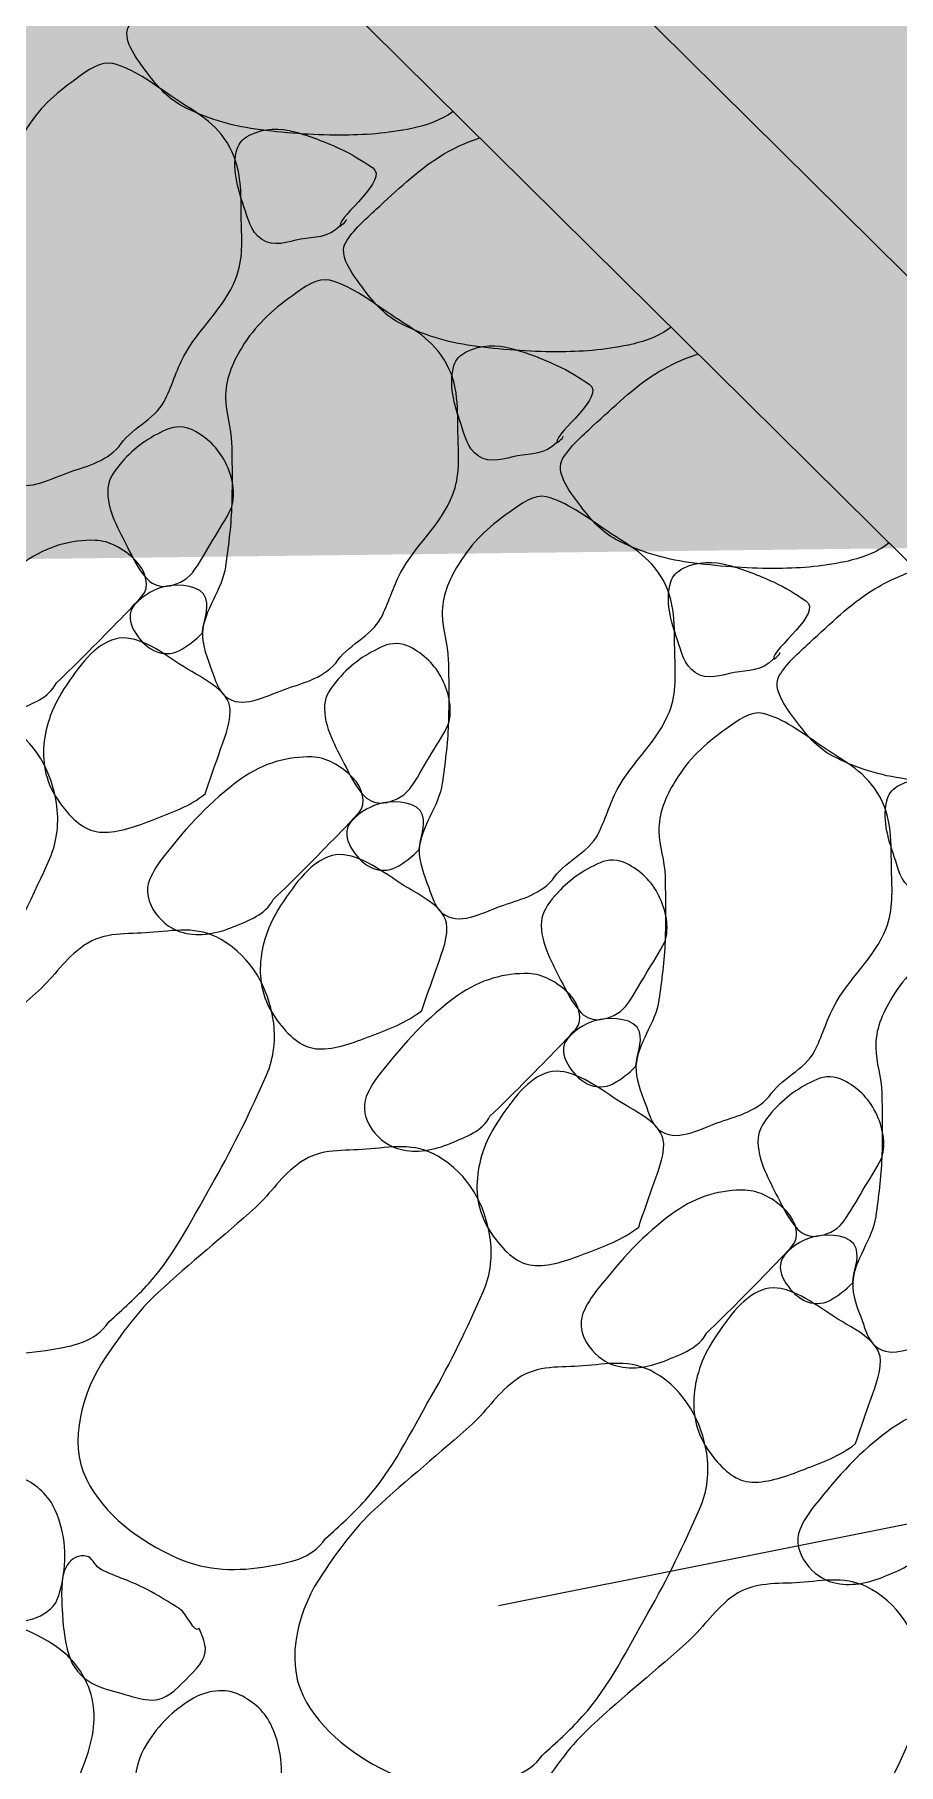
# Model space of a CAD drawing. Header units: feet. Extents: x 47819 to 50150, y 49272 to 50730.
# Drawn here: x 49407.95 to 49412.47, y 50331.52 to 50340.57 of the extents above; entities that cross this region are included whole.
import ezdxf

# ---------------------------------------------------------------- set-up
doc = ezdxf.new("R2010")
doc.units = ezdxf.units.FT
doc.header["$MEASUREMENT"] = 0
doc.linetypes.add('DGN Style 3', pattern=[19.099317, 13.64237, -5.456948])
for name, color, linetype, lineweight in [('Level 22', 1, 'Continuous', 0), ('Level 30', 1, 'Continuous', 0), ('Level 45', 1, 'Continuous', 0)]:
    doc.layers.add(name, color=color, linetype=linetype, lineweight=lineweight)
doc.layers.add('SILT FENCE', color=200, linetype='Continuous')

msp = doc.modelspace()

# ---------------------------------------------------------------- linework, layer by layer
at = {"layer": 'Level 22', "color": 35, "linetype": 'DGN Style 3', "lineweight": 0, "flags": 128}
msp.add_lwpolyline([(49442.9975, 50310.9509), (49427.6643, 50310.6862), (49424.8964, 50311.0302), (49422.8644, 50312.1703), (49421.5686, 50314.1066), (49421.0088, 50316.8391), (49420.1551, 50330.7754), (49420.1284, 50331.1111), (49420.0898, 50331.4453), (49420.0392, 50331.7779), (49419.9765, 50332.1089), (49419.7338, 50333.2764), (49419.6767, 50333.4455), (49419.5831, 50333.5794), (49419.453, 50333.6781), (49419.2863, 50333.7417), (49418.6822, 50333.8922), (49418.5526, 50333.9172), (49418.4226, 50333.9275), (49418.2923, 50333.9233), (49418.1617, 50333.9045), (49398.7451, 50330.0303), (49398.577, 50330.0205), (49398.4409, 50330.0647), (49398.3368, 50330.1628), (49398.2645, 50330.3149), (49398.0808, 50330.8997), (49398.0403, 50331.0246), (49397.9974, 50331.1486), (49397.952, 50331.2718), (49397.9043, 50331.3941), (49397.6326, 50332.0717), (49397.5755, 50332.2173), (49397.5205, 50332.3637), (49397.4678, 50332.511), (49397.4174, 50332.659), (49395.5047, 50338.4079)], dxfattribs=at)
at = {"layer": 'Level 30', "color": 1, "linetype": 'Continuous', "lineweight": 0}
for points, knots in [([(49410.142, 50340.17), (49410.0787, 50340.1235), (49410.0028, 50340.0984), (49409.9252, 50340.0818), (49409.8004, 50340.055), (49409.6754, 50340.0467), (49409.5504, 50340.0464), (49409.4032, 50340.0461), (49409.2557, 50340.0576), (49409.1084, 50340.0782), (49408.9754, 50340.0968), (49408.8507, 50340.1331), (49408.7266, 50340.1984), (49408.6429, 50340.2425), (49408.5906, 50340.3088), (49408.5322, 50340.3858), (49408.4784, 50340.4567), (49408.408, 50340.5534), (49408.4473, 50340.6192), (49408.4846, 50340.6814), (49408.5469, 50340.7384), (49408.6064, 50340.7924), (49408.7156, 50340.8915), (49408.8149, 50340.9903), (49408.9387, 50341.0682), (49409.0023, 50341.1081), (49409.0691, 50341.1392), (49409.1391, 50341.163)], [0, 0, 0, 0, 0.081844, 0.081844, 0.081844, 0.213413, 0.213413, 0.213413, 0.36828, 0.36828, 0.36828, 0.508197, 0.508197, 0.508197, 0.602583, 0.602583, 0.602583, 0.689366, 0.689366, 0.689366, 0.771578, 0.771578, 0.771578, 0.92252, 0.92252, 0.92252, 1, 1, 1, 1]), ([(49408.3943, 50338.4165), (49408.3168, 50338.3319), (49408.2178, 50338.3137), (49408.122, 50338.2786), (49408.026, 50338.2434), (49407.9025, 50338.1736), (49407.818, 50338.2433), (49407.776, 50338.2778), (49407.7654, 50338.3286), (49407.7473, 50338.3776), (49407.7229, 50338.4435), (49407.6949, 50338.5107), (49407.6978, 50338.5756), (49407.7028, 50338.6923), (49407.8012, 50338.8016), (49407.818, 50338.9221), (49407.8321, 50339.0237), (49407.8458, 50339.1267), (49407.8498, 50339.2297), (49407.8541, 50339.3427), (49407.8526, 50339.4561), (49407.8498, 50339.5691), (49407.8478, 50339.6487), (49407.8196, 50339.7271), (49407.818, 50339.806), (49407.8161, 50339.8967), (49407.8509, 50339.9827), (49407.9028, 50340.0676), (49407.9746, 50340.1849), (49408.0543, 50340.258), (49408.168, 50340.3398), (49408.231, 50340.3853), (49408.3, 50340.4361), (49408.3624, 50340.4212), (49408.4656, 50340.3965), (49408.5661, 50340.3207), (49408.6665, 50340.2515), (49408.7766, 50340.1756), (49408.8829, 50340.1294), (49408.96, 50340.0075), (49409.0434, 50339.8754), (49409.0304, 50339.7376), (49409.0342, 50339.6009), (49409.037, 50339.5), (49409.0451, 50339.3962), (49409.0059, 50339.2969), (49408.9431, 50339.1377), (49408.8089, 50339.032), (49408.7337, 50338.8903), (49408.694, 50338.8155), (49408.6702, 50338.7282), (49408.6311, 50338.6534), (49408.5804, 50338.5563), (49408.4492, 50338.5092), (49408.3943, 50338.4165)], [0, 0, 0, 0, 0.054316, 0.054316, 0.054316, 0.108799, 0.108799, 0.108799, 0.135821, 0.135821, 0.135821, 0.172146, 0.172146, 0.172146, 0.237422, 0.237422, 0.237422, 0.292461, 0.292461, 0.292461, 0.352873, 0.352873, 0.352873, 0.395413, 0.395413, 0.395413, 0.444368, 0.444368, 0.444368, 0.51201, 0.51201, 0.51201, 0.549525, 0.549525, 0.549525, 0.611502, 0.611502, 0.611502, 0.679424, 0.679424, 0.679424, 0.752988, 0.752988, 0.752988, 0.80734, 0.80734, 0.80734, 0.894432, 0.894432, 0.894432, 0.940374, 0.940374, 0.940374, 1, 1, 1, 1]), ([(49409.5504, 50339.5726), (49409.4876, 50339.5053), (49409.416, 50339.5154), (49409.3453, 50339.5019), (49409.2785, 50339.4892), (49409.2039, 50339.4574), (49409.1403, 50339.5019), (49409.0804, 50339.5438), (49409.0697, 50339.6094), (49409.0483, 50339.6716), (49409.0145, 50339.7704), (49408.9829, 50339.8781), (49409.013, 50339.9757), (49409.0223, 50340.006), (49409.0457, 50340.0307), (49409.0766, 50340.0464), (49409.1537, 50340.0856), (49409.2385, 50340.0855), (49409.3135, 50340.0641), (49409.3934, 50340.0413), (49409.4717, 50340.0121), (49409.5504, 50339.9757), (49409.6115, 50339.9474), (49409.6686, 50339.9118), (49409.7201, 50339.8767), (49409.8113, 50339.8144), (49409.5445, 50339.626), (49409.5504, 50339.5726), (49409.5511, 50339.5657), (49409.5952, 50339.6068), (49409.5822, 50339.6045)], [0, 0, 0, 0, 0.103475, 0.103475, 0.103475, 0.201297, 0.201297, 0.201297, 0.293367, 0.293367, 0.293367, 0.439391, 0.439391, 0.439391, 0.484772, 0.484772, 0.484772, 0.598088, 0.598088, 0.598088, 0.7187, 0.7187, 0.7187, 0.812423, 0.812423, 0.812423, 0.978533, 0.978533, 0.978533, 1, 1, 1, 1]), ([(49411.282, 50339.0414), (49411.2175, 50338.9921), (49411.1389, 50338.9656), (49411.0586, 50338.9483), (49410.9338, 50338.9214), (49410.8089, 50338.913), (49410.6839, 50338.9129), (49410.5367, 50338.9127), (49410.3892, 50338.9241), (49410.2419, 50338.9447), (49410.1089, 50338.9633), (49409.9842, 50338.9996), (49409.8601, 50339.0649), (49409.7764, 50339.109), (49409.7241, 50339.1753), (49409.6656, 50339.2523), (49409.6119, 50339.3232), (49409.5415, 50339.4199), (49409.5808, 50339.4857), (49409.6181, 50339.548), (49409.6804, 50339.6049), (49409.7399, 50339.6589), (49409.8491, 50339.7581), (49409.9483, 50339.857), (49410.0722, 50339.9347), (49410.1384, 50339.9762), (49410.2081, 50340.0081), (49410.2812, 50340.0323)], [0, 0, 0, 0, 0.084082, 0.084082, 0.084082, 0.214887, 0.214887, 0.214887, 0.368853, 0.368853, 0.368853, 0.507956, 0.507956, 0.507956, 0.601793, 0.601793, 0.601793, 0.688072, 0.688072, 0.688072, 0.769805, 0.769805, 0.769805, 0.919869, 0.919869, 0.919869, 1, 1, 1, 1]), ([(49409.5278, 50337.283), (49409.4503, 50337.1984), (49409.3513, 50337.1802), (49409.2555, 50337.1451), (49409.1595, 50337.1099), (49409.036, 50337.0401), (49408.9515, 50337.1098), (49408.9095, 50337.1443), (49408.8989, 50337.1951), (49408.8808, 50337.2441), (49408.8564, 50337.31), (49408.8284, 50337.3772), (49408.8313, 50337.4421), (49408.8363, 50337.5588), (49408.9347, 50337.6681), (49408.9515, 50337.7886), (49408.9656, 50337.8902), (49408.9793, 50337.9932), (49408.9833, 50338.0962), (49408.9876, 50338.2092), (49408.9861, 50338.3226), (49408.9833, 50338.4356), (49408.9813, 50338.5152), (49408.9531, 50338.5936), (49408.9515, 50338.6725), (49408.9496, 50338.7632), (49408.9844, 50338.8492), (49409.0363, 50338.9341), (49409.1081, 50339.0514), (49409.1878, 50339.1245), (49409.3015, 50339.2064), (49409.3645, 50339.2518), (49409.4335, 50339.3026), (49409.4959, 50339.2877), (49409.5991, 50339.263), (49409.6996, 50339.1872), (49409.8, 50339.118), (49409.91, 50339.0421), (49410.0164, 50338.9959), (49410.0934, 50338.874), (49410.1769, 50338.742), (49410.1639, 50338.6041), (49410.1677, 50338.4674), (49410.1705, 50338.3665), (49410.1786, 50338.2627), (49410.1394, 50338.1634), (49410.0766, 50338.0042), (49409.9424, 50337.8985), (49409.8672, 50337.7568), (49409.8275, 50337.682), (49409.8037, 50337.5947), (49409.7646, 50337.5199), (49409.7139, 50337.4228), (49409.5827, 50337.3757), (49409.5278, 50337.283)], [0, 0, 0, 0, 0.054316, 0.054316, 0.054316, 0.108799, 0.108799, 0.108799, 0.135821, 0.135821, 0.135821, 0.172146, 0.172146, 0.172146, 0.237422, 0.237422, 0.237422, 0.292461, 0.292461, 0.292461, 0.352873, 0.352873, 0.352873, 0.395413, 0.395413, 0.395413, 0.444368, 0.444368, 0.444368, 0.51201, 0.51201, 0.51201, 0.549525, 0.549525, 0.549525, 0.611502, 0.611502, 0.611502, 0.679424, 0.679424, 0.679424, 0.752988, 0.752988, 0.752988, 0.80734, 0.80734, 0.80734, 0.894432, 0.894432, 0.894432, 0.940374, 0.940374, 0.940374, 1, 1, 1, 1]), ([(49410.6839, 50338.4391), (49410.6211, 50338.3718), (49410.5495, 50338.3819), (49410.4788, 50338.3684), (49410.412, 50338.3557), (49410.3374, 50338.3239), (49410.2738, 50338.3684), (49410.2139, 50338.4103), (49410.2032, 50338.4759), (49410.1818, 50338.5381), (49410.148, 50338.6369), (49410.1164, 50338.7446), (49410.1465, 50338.8422), (49410.1558, 50338.8725), (49410.1792, 50338.8972), (49410.2101, 50338.9129), (49410.2872, 50338.9521), (49410.3719, 50338.952), (49410.447, 50338.9306), (49410.5269, 50338.9078), (49410.6052, 50338.8786), (49410.6839, 50338.8422), (49410.745, 50338.8139), (49410.8021, 50338.7784), (49410.8536, 50338.7432), (49410.9448, 50338.6809), (49410.678, 50338.4925), (49410.6839, 50338.4391), (49410.6846, 50338.4322), (49410.7287, 50338.4733), (49410.7157, 50338.471)], [0, 0, 0, 0, 0.103475, 0.103475, 0.103475, 0.201297, 0.201297, 0.201297, 0.293367, 0.293367, 0.293367, 0.439391, 0.439391, 0.439391, 0.484772, 0.484772, 0.484772, 0.598088, 0.598088, 0.598088, 0.7187, 0.7187, 0.7187, 0.812423, 0.812423, 0.812423, 0.978533, 0.978533, 0.978533, 1, 1, 1, 1]), ([(49412.4218, 50337.913), (49412.3562, 50337.8607), (49412.2749, 50337.8327), (49412.1921, 50337.8148), (49412.0673, 50337.7877), (49411.9424, 50337.7794), (49411.8174, 50337.7794), (49411.6702, 50337.7794), (49411.5227, 50337.7906), (49411.3754, 50337.8112), (49411.2424, 50337.8299), (49411.1176, 50337.8661), (49410.9936, 50337.9314), (49410.9099, 50337.9755), (49410.8576, 50338.0418), (49410.7991, 50338.1188), (49410.7454, 50338.1897), (49410.675, 50338.2864), (49410.7143, 50338.3522), (49410.7515, 50338.4145), (49410.8139, 50338.4714), (49410.8734, 50338.5254), (49410.9826, 50338.6247), (49411.0816, 50338.7236), (49411.2057, 50338.8012), (49411.2746, 50338.8442), (49411.3472, 50338.877), (49411.4232, 50338.9016)], [0, 0, 0, 0, 0.08628, 0.08628, 0.08628, 0.216329, 0.216329, 0.216329, 0.369406, 0.369406, 0.369406, 0.507705, 0.507705, 0.507705, 0.601, 0.601, 0.601, 0.68678, 0.68678, 0.68678, 0.768041, 0.768041, 0.768041, 0.917238, 0.917238, 0.917238, 1, 1, 1, 1]), ([(49408.9833, 50338.0962), (49408.9524, 50338.034), (49408.9182, 50337.9828), (49408.8843, 50337.9265), (49408.8498, 50337.8691), (49408.821, 50337.8129), (49408.7782, 50337.7568), (49408.7457, 50337.7142), (49408.69, 50337.6923), (49408.6439, 50337.6861), (49408.6119, 50337.6818), (49408.5724, 50337.6928), (49408.5449, 50337.7214), (49408.4925, 50337.776), (49408.4703, 50337.8316), (49408.4388, 50337.8911), (49408.4147, 50337.9367), (49408.3926, 50337.9816), (49408.3716, 50338.029), (49408.348, 50338.0826), (49408.3323, 50338.1433), (49408.3363, 50338.1987), (49408.3397, 50338.2473), (49408.37, 50338.2903), (49408.407, 50338.3331), (49408.4785, 50338.4158), (49408.5548, 50338.4668), (49408.6439, 50338.5063), (49408.6858, 50338.5249), (49408.7392, 50338.5254), (49408.7818, 50338.5028), (49408.8559, 50338.4634), (49408.913, 50338.411), (49408.9515, 50338.3331), (49408.9898, 50338.2554), (49409.0062, 50338.1719), (49408.9833, 50338.0962)], [0, 0, 0, 0, 0.087607, 0.087607, 0.087607, 0.176844, 0.176844, 0.176844, 0.244543, 0.244543, 0.244543, 0.291416, 0.291416, 0.291416, 0.380653, 0.380653, 0.380653, 0.449046, 0.449046, 0.449046, 0.526343, 0.526343, 0.526343, 0.594042, 0.594042, 0.594042, 0.724902, 0.724902, 0.724902, 0.786407, 0.786407, 0.786407, 0.893424, 0.893424, 0.893424, 1, 1, 1, 1]), ([(49410.6613, 50336.1495), (49410.5838, 50336.0649), (49410.4847, 50336.0467), (49410.389, 50336.0116), (49410.293, 50335.9764), (49410.1695, 50335.9066), (49410.085, 50335.9763), (49410.043, 50336.0108), (49410.0324, 50336.0617), (49410.0142, 50336.1106), (49409.9899, 50336.1765), (49409.9619, 50336.2437), (49409.9648, 50336.3086), (49409.9698, 50336.4253), (49410.0682, 50336.5346), (49410.085, 50336.6551), (49410.0991, 50336.7568), (49410.1128, 50336.8597), (49410.1168, 50336.9627), (49410.1211, 50337.0758), (49410.1196, 50337.1891), (49410.1168, 50337.3021), (49410.1148, 50337.3817), (49410.0866, 50337.4602), (49410.085, 50337.539), (49410.0831, 50337.6297), (49410.1179, 50337.7157), (49410.1698, 50337.8006), (49410.2416, 50337.9179), (49410.3213, 50337.991), (49410.435, 50338.0729), (49410.498, 50338.1183), (49410.567, 50338.1691), (49410.6294, 50338.1542), (49410.7326, 50338.1295), (49410.8331, 50338.0537), (49410.9335, 50337.9845), (49411.0435, 50337.9086), (49411.1499, 50337.8625), (49411.2269, 50337.7405), (49411.3104, 50337.6085), (49411.2974, 50337.4706), (49411.3012, 50337.3339), (49411.304, 50337.233), (49411.3121, 50337.1292), (49411.2729, 50337.0299), (49411.2101, 50336.8707), (49411.0758, 50336.765), (49411.0007, 50336.6233), (49410.961, 50336.5485), (49410.9372, 50336.4612), (49410.8981, 50336.3864), (49410.8474, 50336.2893), (49410.7162, 50336.2422), (49410.6613, 50336.1495)], [0, 0, 0, 0, 0.054316, 0.054316, 0.054316, 0.108799, 0.108799, 0.108799, 0.135821, 0.135821, 0.135821, 0.172146, 0.172146, 0.172146, 0.237422, 0.237422, 0.237422, 0.292461, 0.292461, 0.292461, 0.352873, 0.352873, 0.352873, 0.395413, 0.395413, 0.395413, 0.444368, 0.444368, 0.444368, 0.51201, 0.51201, 0.51201, 0.549525, 0.549525, 0.549525, 0.611502, 0.611502, 0.611502, 0.679424, 0.679424, 0.679424, 0.752988, 0.752988, 0.752988, 0.80734, 0.80734, 0.80734, 0.894432, 0.894432, 0.894432, 0.940374, 0.940374, 0.940374, 1, 1, 1, 1]), ([(49408.0676, 50337.1805), (49408.0272, 50337.1015), (49407.9417, 50337.0726), (49407.8625, 50337.0391), (49407.7776, 50337.0032), (49407.6824, 50336.9853), (49407.5974, 50337.0073), (49407.5408, 50337.0218), (49407.4932, 50337.0554), (49407.4524, 50337.1098), (49407.412, 50337.1638), (49407.3993, 50337.2309), (49407.4206, 50337.283), (49407.4386, 50337.3272), (49407.4656, 50337.3696), (49407.4984, 50337.4103), (49407.6235, 50337.5658), (49407.732, 50337.6918), (49407.9014, 50337.8134), (49408.0158, 50337.8954), (49408.1487, 50337.9307), (49408.2691, 50337.9265), (49408.3448, 50337.9239), (49408.4169, 50337.8854), (49408.4848, 50337.8169), (49408.5361, 50337.7651), (49408.5568, 50337.6817), (49408.5166, 50337.6366), (49408.4815, 50337.5972), (49408.4447, 50337.5586), (49408.407, 50337.5199), (49408.2939, 50337.4038), (49408.1807, 50337.289), (49408.0676, 50337.1805)], [0, 0, 0, 0, 0.081972, 0.081972, 0.081972, 0.169857, 0.169857, 0.169857, 0.228285, 0.228285, 0.228285, 0.286248, 0.286248, 0.286248, 0.335334, 0.335334, 0.335334, 0.522907, 0.522907, 0.522907, 0.649504, 0.649504, 0.649504, 0.729114, 0.729114, 0.729114, 0.789367, 0.789367, 0.789367, 0.842044, 0.842044, 0.842044, 1, 1, 1, 1]), ([(49411.8174, 50337.3057), (49411.7546, 50337.2383), (49411.683, 50337.2484), (49411.6123, 50337.2349), (49411.5455, 50337.2222), (49411.4709, 50337.1904), (49411.4072, 50337.2349), (49411.3473, 50337.2769), (49411.3367, 50337.3424), (49411.3153, 50337.4046), (49411.2815, 50337.5034), (49411.2498, 50337.6111), (49411.28, 50337.7087), (49411.2893, 50337.739), (49411.3127, 50337.7637), (49411.3436, 50337.7794), (49411.4207, 50337.8186), (49411.5054, 50337.8185), (49411.5805, 50337.7971), (49411.6604, 50337.7743), (49411.7387, 50337.7451), (49411.8174, 50337.7087), (49411.8785, 50337.6804), (49411.9356, 50337.6449), (49411.9871, 50337.6097), (49412.0783, 50337.5474), (49411.8115, 50337.3591), (49411.8174, 50337.3057), (49411.8181, 50337.2988), (49411.8622, 50337.3398), (49411.8492, 50337.3375)], [0, 0, 0, 0, 0.103475, 0.103475, 0.103475, 0.201297, 0.201297, 0.201297, 0.293367, 0.293367, 0.293367, 0.439391, 0.439391, 0.439391, 0.484772, 0.484772, 0.484772, 0.598088, 0.598088, 0.598088, 0.7187, 0.7187, 0.7187, 0.812423, 0.812423, 0.812423, 0.978533, 0.978533, 0.978533, 1, 1, 1, 1]), ([(49408.8313, 50337.4421), (49408.7932, 50337.404), (49408.7553, 50337.3743), (49408.7111, 50337.3502), (49408.6718, 50337.3288), (49408.6185, 50337.3288), (49408.5767, 50337.3502), (49408.5316, 50337.3733), (49408.4997, 50337.4102), (49408.4742, 50337.4527), (49408.4505, 50337.4921), (49408.4399, 50337.5483), (49408.4742, 50337.5871), (49408.5243, 50337.6439), (49408.5846, 50337.6748), (49408.6439, 50337.6861), (49408.7086, 50337.6984), (49408.8276, 50337.6934), (49408.8489, 50337.6224), (49408.867, 50337.5625), (49408.8347, 50337.5024), (49408.8313, 50337.4421)], [0, 0, 0, 0, 0.13075, 0.13075, 0.13075, 0.246831, 0.246831, 0.246831, 0.372114, 0.372114, 0.372114, 0.488195, 0.488195, 0.488195, 0.657947, 0.657947, 0.657947, 0.84346, 0.84346, 0.84346, 1, 1, 1, 1]), ([(49413.5615, 50336.7846), (49413.4949, 50336.7294), (49413.411, 50336.6999), (49413.3256, 50336.6813), (49413.2008, 50336.6541), (49413.0759, 50336.6458), (49412.9509, 50336.6459), (49412.8036, 50336.6461), (49412.6562, 50336.6571), (49412.5089, 50336.6777), (49412.3759, 50336.6964), (49412.2511, 50336.7326), (49412.1271, 50336.798), (49412.0434, 50336.842), (49411.9911, 50336.9083), (49411.9326, 50336.9853), (49411.8789, 50337.0562), (49411.8084, 50337.1529), (49411.8478, 50337.2187), (49411.885, 50337.281), (49411.9474, 50337.3378), (49412.0069, 50337.3919), (49412.116, 50337.4912), (49412.2149, 50337.5902), (49412.3392, 50337.6677), (49412.4108, 50337.7123), (49412.4863, 50337.7458), (49412.5654, 50337.7708)], [0, 0, 0, 0, 0.08844, 0.08844, 0.08844, 0.217742, 0.217742, 0.217742, 0.369939, 0.369939, 0.369939, 0.507445, 0.507445, 0.507445, 0.600204, 0.600204, 0.600204, 0.685492, 0.685492, 0.685492, 0.766286, 0.766286, 0.766286, 0.914627, 0.914627, 0.914627, 1, 1, 1, 1]), ([(49408.8454, 50336.6007), (49408.7614, 50336.5324), (49408.6719, 50336.5041), (49408.5767, 50336.4663), (49408.4879, 50336.4311), (49408.3936, 50336.3965), (49408.3045, 50336.3991), (49408.2265, 50336.4015), (49408.1602, 50336.456), (49408.0994, 50336.5335), (49408.0201, 50336.6346), (49407.9948, 50336.7365), (49408.0004, 50336.8375), (49408.0061, 50336.9414), (49408.0389, 50337.0451), (49408.1065, 50337.1487), (49408.1835, 50337.2669), (49408.2676, 50337.3817), (49408.3752, 50337.4103), (49408.4785, 50337.4378), (49408.6033, 50337.3527), (49408.7111, 50337.2795), (49408.8188, 50337.2063), (49408.9744, 50337.1494), (49408.9762, 50337.0355), (49408.9774, 50336.9604), (49408.9418, 50336.8806), (49408.9161, 50336.8057), (49408.8927, 50336.7373), (49408.8681, 50336.6693), (49408.8454, 50336.6007)], [0, 0, 0, 0, 0.099321, 0.099321, 0.099321, 0.192025, 0.192025, 0.192025, 0.273076, 0.273076, 0.273076, 0.378794, 0.378794, 0.378794, 0.48747, 0.48747, 0.48747, 0.61146, 0.61146, 0.61146, 0.73063, 0.73063, 0.73063, 0.849753, 0.849753, 0.849753, 0.928287, 0.928287, 0.928287, 1, 1, 1, 1]), ([(49410.1168, 50336.9627), (49410.0859, 50336.9005), (49410.0517, 50336.8493), (49410.0178, 50336.793), (49409.9833, 50336.7356), (49409.9545, 50336.6794), (49409.9117, 50336.6233), (49409.8792, 50336.5808), (49409.8235, 50336.5588), (49409.7774, 50336.5526), (49409.7454, 50336.5483), (49409.7059, 50336.5593), (49409.6784, 50336.5879), (49409.626, 50336.6425), (49409.6037, 50336.6981), (49409.5723, 50336.7576), (49409.5482, 50336.8033), (49409.5261, 50336.8481), (49409.5051, 50336.8955), (49409.4815, 50336.9491), (49409.4658, 50337.0098), (49409.4698, 50337.0652), (49409.4732, 50337.1138), (49409.5035, 50337.1568), (49409.5405, 50337.1996), (49409.612, 50337.2823), (49409.6883, 50337.3333), (49409.7774, 50337.3728), (49409.8192, 50337.3914), (49409.8727, 50337.3919), (49409.9153, 50337.3693), (49409.9893, 50337.3299), (49410.0465, 50337.2775), (49410.085, 50337.1996), (49410.1233, 50337.122), (49410.1397, 50337.0384), (49410.1168, 50336.9627)], [0, 0, 0, 0, 0.087607, 0.087607, 0.087607, 0.176844, 0.176844, 0.176844, 0.244543, 0.244543, 0.244543, 0.291416, 0.291416, 0.291416, 0.380653, 0.380653, 0.380653, 0.449046, 0.449046, 0.449046, 0.526343, 0.526343, 0.526343, 0.594042, 0.594042, 0.594042, 0.724902, 0.724902, 0.724902, 0.786407, 0.786407, 0.786407, 0.893424, 0.893424, 0.893424, 1, 1, 1, 1]), ([(49407.2084, 50334.9708), (49407.1339, 50334.8632), (49407.0164, 50334.845), (49406.9079, 50334.8258), (49406.7532, 50334.7984), (49406.5885, 50334.7992), (49406.4342, 50334.8683), (49406.2292, 50334.9599), (49406.051, 50335.093), (49405.9569, 50335.2819), (49405.8603, 50335.4757), (49405.9354, 50335.7421), (49406.0594, 50335.9218), (49406.1421, 50336.0418), (49406.2247, 50336.1596), (49406.3316, 50336.2577), (49406.4989, 50336.4112), (49406.6742, 50336.5527), (49406.8408, 50336.7032), (49406.9232, 50336.7777), (49406.9753, 50336.8695), (49407.0776, 50336.9401), (49407.1843, 50337.0137), (49407.3056, 50336.9985), (49407.4206, 50337.0073), (49407.5444, 50337.0167), (49407.6716, 50337.0446), (49407.7953, 50336.9719), (49407.9601, 50336.8751), (49408.0415, 50336.714), (49408.0676, 50336.5512), (49408.0828, 50336.4562), (49408.0718, 50336.3508), (49408.0322, 50336.2613), (49407.9494, 50336.0736), (49407.8625, 50335.8918), (49407.76, 50335.7132), (49407.6527, 50335.5263), (49407.5611, 50335.3328), (49407.417, 50335.1723), (49407.3518, 50335.0997), (49407.2798, 50335.0364), (49407.2084, 50334.9708)], [0, 0, 0, 0, 0.050597, 0.050597, 0.050597, 0.122728, 0.122728, 0.122728, 0.218507, 0.218507, 0.218507, 0.316787, 0.316787, 0.316787, 0.38235, 0.38235, 0.38235, 0.484937, 0.484937, 0.484937, 0.535738, 0.535738, 0.535738, 0.588733, 0.588733, 0.588733, 0.645816, 0.645816, 0.645816, 0.721809, 0.721809, 0.721809, 0.766098, 0.766098, 0.766098, 0.85889, 0.85889, 0.85889, 0.956017, 0.956017, 0.956017, 1, 1, 1, 1]), ([(49411.7947, 50335.016), (49411.7173, 50334.9314), (49411.6182, 50334.9132), (49411.5225, 50334.8782), (49411.4265, 50334.843), (49411.303, 50334.7731), (49411.2185, 50334.8428), (49411.1765, 50334.8773), (49411.1659, 50334.9282), (49411.1477, 50334.9772), (49411.1234, 50335.043), (49411.0954, 50335.1102), (49411.0982, 50335.1751), (49411.1033, 50335.2918), (49411.2017, 50335.4011), (49411.2185, 50335.5216), (49411.2326, 50335.6233), (49411.2463, 50335.7262), (49411.2503, 50335.8292), (49411.2546, 50335.9423), (49411.2531, 50336.0556), (49411.2503, 50336.1686), (49411.2483, 50336.2482), (49411.2201, 50336.3267), (49411.2185, 50336.4055), (49411.2166, 50336.4962), (49411.2514, 50336.5822), (49411.3033, 50336.6671), (49411.3751, 50336.7844), (49411.4548, 50336.8575), (49411.5685, 50336.9394), (49411.6315, 50336.9848), (49411.7005, 50337.0356), (49411.7629, 50337.0207), (49411.8661, 50336.996), (49411.9666, 50336.9202), (49412.067, 50336.851), (49412.177, 50336.7751), (49412.2834, 50336.729), (49412.3604, 50336.607), (49412.4439, 50336.475), (49412.4309, 50336.3371), (49412.4347, 50336.2004), (49412.4375, 50336.0995), (49412.4456, 50335.9957), (49412.4064, 50335.8964), (49412.3435, 50335.7372), (49412.2093, 50335.6315), (49412.1342, 50335.4898), (49412.0945, 50335.415), (49412.0707, 50335.3277), (49412.0316, 50335.2529), (49411.9809, 50335.1558), (49411.8496, 50335.1087), (49411.7947, 50335.016)], [0, 0, 0, 0, 0.054316, 0.054316, 0.054316, 0.108799, 0.108799, 0.108799, 0.135821, 0.135821, 0.135821, 0.172146, 0.172146, 0.172146, 0.237422, 0.237422, 0.237422, 0.292461, 0.292461, 0.292461, 0.352873, 0.352873, 0.352873, 0.395413, 0.395413, 0.395413, 0.444368, 0.444368, 0.444368, 0.51201, 0.51201, 0.51201, 0.549525, 0.549525, 0.549525, 0.611502, 0.611502, 0.611502, 0.679424, 0.679424, 0.679424, 0.752988, 0.752988, 0.752988, 0.80734, 0.80734, 0.80734, 0.894432, 0.894432, 0.894432, 0.940374, 0.940374, 0.940374, 1, 1, 1, 1]), ([(49409.2011, 50336.047), (49409.1607, 50335.968), (49409.0752, 50335.9391), (49408.996, 50335.9056), (49408.9111, 50335.8697), (49408.8159, 50335.8518), (49408.7308, 50335.8738), (49408.6743, 50335.8883), (49408.6267, 50335.9219), (49408.5859, 50335.9763), (49408.5455, 50336.0303), (49408.5328, 50336.0974), (49408.5541, 50336.1495), (49408.5721, 50336.1937), (49408.5991, 50336.2361), (49408.6319, 50336.2768), (49408.757, 50336.4323), (49408.8655, 50336.5584), (49409.0349, 50336.6799), (49409.1493, 50336.7619), (49409.2822, 50336.7972), (49409.4026, 50336.793), (49409.4783, 50336.7904), (49409.5504, 50336.7519), (49409.6183, 50336.6834), (49409.6696, 50336.6316), (49409.6903, 50336.5482), (49409.6501, 50336.5031), (49409.6149, 50336.4637), (49409.5782, 50336.4251), (49409.5405, 50336.3864), (49409.4273, 50336.2703), (49409.3142, 50336.1555), (49409.2011, 50336.047)], [0, 0, 0, 0, 0.081972, 0.081972, 0.081972, 0.169857, 0.169857, 0.169857, 0.228285, 0.228285, 0.228285, 0.286248, 0.286248, 0.286248, 0.335334, 0.335334, 0.335334, 0.522907, 0.522907, 0.522907, 0.649504, 0.649504, 0.649504, 0.729114, 0.729114, 0.729114, 0.789367, 0.789367, 0.789367, 0.842044, 0.842044, 0.842044, 1, 1, 1, 1]), ([(49412.9509, 50336.1722), (49412.8881, 50336.1048), (49412.8165, 50336.1149), (49412.7458, 50336.1014), (49412.679, 50336.0887), (49412.6044, 50336.0569), (49412.5407, 50336.1014), (49412.4808, 50336.1434), (49412.4702, 50336.2089), (49412.4488, 50336.2712), (49412.415, 50336.3699), (49412.3833, 50336.4776), (49412.4135, 50336.5752), (49412.4228, 50336.6056), (49412.4462, 50336.6302), (49412.4771, 50336.6459), (49412.5542, 50336.6851), (49412.6389, 50336.685), (49412.714, 50336.6636), (49412.7939, 50336.6408), (49412.8722, 50336.6116), (49412.9509, 50336.5752), (49413.012, 50336.5469), (49413.0691, 50336.5114), (49413.1206, 50336.4762), (49413.2118, 50336.4139), (49412.945, 50336.2256), (49412.9509, 50336.1722), (49412.9516, 50336.1653), (49412.9957, 50336.2063), (49412.9827, 50336.204)], [0, 0, 0, 0, 0.103475, 0.103475, 0.103475, 0.201297, 0.201297, 0.201297, 0.293367, 0.293367, 0.293367, 0.439391, 0.439391, 0.439391, 0.484772, 0.484772, 0.484772, 0.598088, 0.598088, 0.598088, 0.7187, 0.7187, 0.7187, 0.812423, 0.812423, 0.812423, 0.978533, 0.978533, 0.978533, 1, 1, 1, 1]), ([(49409.9648, 50336.3086), (49409.9267, 50336.2705), (49409.8887, 50336.2408), (49409.8445, 50336.2167), (49409.8053, 50336.1953), (49409.752, 50336.1953), (49409.7102, 50336.2167), (49409.665, 50336.2398), (49409.6332, 50336.2767), (49409.6077, 50336.3192), (49409.584, 50336.3586), (49409.5734, 50336.4148), (49409.6077, 50336.4536), (49409.6578, 50336.5104), (49409.7181, 50336.5413), (49409.7774, 50336.5526), (49409.8421, 50336.5649), (49409.9611, 50336.5599), (49409.9824, 50336.4889), (49410.0005, 50336.429), (49409.9682, 50336.3689), (49409.9648, 50336.3086)], [0, 0, 0, 0, 0.13075, 0.13075, 0.13075, 0.246831, 0.246831, 0.246831, 0.372114, 0.372114, 0.372114, 0.488195, 0.488195, 0.488195, 0.657947, 0.657947, 0.657947, 0.84346, 0.84346, 0.84346, 1, 1, 1, 1]), ([(49409.9789, 50335.4672), (49409.8949, 50335.3989), (49409.8054, 50335.3706), (49409.7102, 50335.3328), (49409.6214, 50335.2976), (49409.5271, 50335.263), (49409.438, 50335.2656), (49409.36, 50335.268), (49409.2937, 50335.3225), (49409.2329, 50335.4), (49409.1536, 50335.5011), (49409.1283, 50335.603), (49409.1339, 50335.7041), (49409.1396, 50335.8079), (49409.1724, 50335.9116), (49409.24, 50336.0152), (49409.317, 50336.1334), (49409.4011, 50336.2482), (49409.5087, 50336.2768), (49409.612, 50336.3043), (49409.7368, 50336.2192), (49409.8445, 50336.146), (49409.9523, 50336.0728), (49410.1079, 50336.016), (49410.1097, 50335.902), (49410.1109, 50335.827), (49410.0752, 50335.7471), (49410.0496, 50335.6722), (49410.0262, 50335.6038), (49410.0016, 50335.5358), (49409.9789, 50335.4672)], [0, 0, 0, 0, 0.099321, 0.099321, 0.099321, 0.192025, 0.192025, 0.192025, 0.273076, 0.273076, 0.273076, 0.378794, 0.378794, 0.378794, 0.48747, 0.48747, 0.48747, 0.61146, 0.61146, 0.61146, 0.73063, 0.73063, 0.73063, 0.849753, 0.849753, 0.849753, 0.928287, 0.928287, 0.928287, 1, 1, 1, 1]), ([(49411.2503, 50335.8292), (49411.2194, 50335.767), (49411.1852, 50335.7158), (49411.1513, 50335.6595), (49411.1168, 50335.6022), (49411.088, 50335.5459), (49411.0452, 50335.4898), (49411.0127, 50335.4473), (49410.957, 50335.4253), (49410.9109, 50335.4191), (49410.8789, 50335.4148), (49410.8394, 50335.4258), (49410.8119, 50335.4544), (49410.7595, 50335.509), (49410.7372, 50335.5646), (49410.7058, 50335.6242), (49410.6817, 50335.6698), (49410.6596, 50335.7146), (49410.6386, 50335.762), (49410.6149, 50335.8156), (49410.5993, 50335.8763), (49410.6033, 50335.9317), (49410.6067, 50335.9803), (49410.637, 50336.0233), (49410.674, 50336.0661), (49410.7455, 50336.1488), (49410.8218, 50336.1998), (49410.9109, 50336.2393), (49410.9527, 50336.2579), (49411.0062, 50336.2584), (49411.0487, 50336.2358), (49411.1228, 50336.1964), (49411.18, 50336.1441), (49411.2185, 50336.0661), (49411.2568, 50335.9885), (49411.2732, 50335.9049), (49411.2503, 50335.8292)], [0, 0, 0, 0, 0.087607, 0.087607, 0.087607, 0.176844, 0.176844, 0.176844, 0.244543, 0.244543, 0.244543, 0.291416, 0.291416, 0.291416, 0.380653, 0.380653, 0.380653, 0.449045, 0.449045, 0.449045, 0.526343, 0.526343, 0.526343, 0.594042, 0.594042, 0.594042, 0.724902, 0.724902, 0.724902, 0.786407, 0.786407, 0.786407, 0.893425, 0.893425, 0.893425, 1, 1, 1, 1]), ([(49408.3419, 50333.8373), (49408.2674, 50333.7297), (49408.1499, 50333.7115), (49408.0414, 50333.6923), (49407.8867, 50333.665), (49407.722, 50333.6658), (49407.5677, 50333.7348), (49407.3627, 50333.8264), (49407.1845, 50333.9595), (49407.0904, 50334.1484), (49406.9938, 50334.3423), (49407.0689, 50334.6086), (49407.1929, 50334.7884), (49407.2756, 50334.9083), (49407.3582, 50335.0261), (49407.4651, 50335.1242), (49407.6324, 50335.2777), (49407.8077, 50335.4192), (49407.9742, 50335.5697), (49408.0567, 50335.6443), (49408.1088, 50335.736), (49408.2111, 50335.8066), (49408.3178, 50335.8802), (49408.4391, 50335.865), (49408.5541, 50335.8738), (49408.6779, 50335.8832), (49408.8051, 50335.9111), (49408.9288, 50335.8384), (49409.0936, 50335.7416), (49409.175, 50335.5805), (49409.2011, 50335.4177), (49409.2163, 50335.3228), (49409.2053, 50335.2173), (49409.1657, 50335.1278), (49409.0829, 50334.9401), (49408.996, 50334.7583), (49408.8935, 50334.5798), (49408.7862, 50334.3928), (49408.6946, 50334.1993), (49408.5505, 50334.0388), (49408.4853, 50333.9662), (49408.4133, 50333.9029), (49408.3419, 50333.8373)], [0, 0, 0, 0, 0.050597, 0.050597, 0.050597, 0.122728, 0.122728, 0.122728, 0.218507, 0.218507, 0.218507, 0.316787, 0.316787, 0.316787, 0.38235, 0.38235, 0.38235, 0.484937, 0.484937, 0.484937, 0.535738, 0.535738, 0.535738, 0.588733, 0.588733, 0.588733, 0.645816, 0.645816, 0.645816, 0.721809, 0.721809, 0.721809, 0.766098, 0.766098, 0.766098, 0.85889, 0.85889, 0.85889, 0.956017, 0.956017, 0.956017, 1, 1, 1, 1]), ([(49412.9282, 50333.8825), (49412.8508, 50333.7979), (49412.7517, 50333.7798), (49412.656, 50333.7447), (49412.56, 50333.7095), (49412.4365, 50333.6397), (49412.3519, 50333.7093), (49412.31, 50333.7439), (49412.2994, 50333.7947), (49412.2812, 50333.8437), (49412.2568, 50333.9095), (49412.2289, 50333.9767), (49412.2317, 50334.0416), (49412.2368, 50334.1583), (49412.3352, 50334.2676), (49412.3519, 50334.3881), (49412.3661, 50334.4898), (49412.3798, 50334.5927), (49412.3838, 50334.6957), (49412.3881, 50334.8088), (49412.3866, 50334.9221), (49412.3838, 50335.0351), (49412.3818, 50335.1147), (49412.3536, 50335.1932), (49412.3519, 50335.272), (49412.3501, 50335.3627), (49412.3849, 50335.4488), (49412.4368, 50335.5336), (49412.5086, 50335.6509), (49412.5883, 50335.724), (49412.702, 50335.8059), (49412.765, 50335.8513), (49412.834, 50335.9021), (49412.8964, 50335.8872), (49412.9996, 50335.8625), (49413.1001, 50335.7867), (49413.2005, 50335.7175), (49413.3105, 50335.6416), (49413.4169, 50335.5955), (49413.4939, 50335.4735), (49413.5774, 50335.3415), (49413.5644, 50335.2036), (49413.5682, 50335.067), (49413.5709, 50334.966), (49413.5791, 50334.8622), (49413.5399, 50334.7629), (49413.477, 50334.6038), (49413.3428, 50334.4981), (49413.2676, 50334.3563), (49413.228, 50334.2815), (49413.2042, 50334.1942), (49413.1651, 50334.1194), (49413.1144, 50334.0223), (49412.9831, 50333.9752), (49412.9282, 50333.8825)], [0, 0, 0, 0, 0.054316, 0.054316, 0.054316, 0.108799, 0.108799, 0.108799, 0.135821, 0.135821, 0.135821, 0.172146, 0.172146, 0.172146, 0.237422, 0.237422, 0.237422, 0.292461, 0.292461, 0.292461, 0.352873, 0.352873, 0.352873, 0.395413, 0.395413, 0.395413, 0.444368, 0.444368, 0.444368, 0.51201, 0.51201, 0.51201, 0.549525, 0.549525, 0.549525, 0.611502, 0.611502, 0.611502, 0.679424, 0.679424, 0.679424, 0.752988, 0.752988, 0.752988, 0.80734, 0.80734, 0.80734, 0.894432, 0.894432, 0.894432, 0.940374, 0.940374, 0.940374, 1, 1, 1, 1]), ([(49410.3346, 50334.9135), (49410.2942, 50334.8345), (49410.2087, 50334.8056), (49410.1295, 50334.7721), (49410.0446, 50334.7362), (49409.9494, 50334.7183), (49409.8643, 50334.7403), (49409.8078, 50334.7549), (49409.7601, 50334.7884), (49409.7194, 50334.8428), (49409.6789, 50334.8968), (49409.6663, 50334.9639), (49409.6876, 50335.016), (49409.7056, 50335.0602), (49409.7326, 50335.1026), (49409.7653, 50335.1433), (49409.8905, 50335.2988), (49409.999, 50335.4249), (49410.1684, 50335.5464), (49410.2828, 50335.6284), (49410.4156, 50335.6637), (49410.5361, 50335.6595), (49410.6118, 50335.6569), (49410.6839, 50335.6184), (49410.7518, 50335.5499), (49410.8031, 50335.4981), (49410.8238, 50335.4147), (49410.7836, 50335.3696), (49410.7484, 50335.3302), (49410.7117, 50335.2916), (49410.674, 50335.2529), (49410.5608, 50335.1368), (49410.4477, 50335.022), (49410.3346, 50334.9135)], [0, 0, 0, 0, 0.081972, 0.081972, 0.081972, 0.169857, 0.169857, 0.169857, 0.228285, 0.228285, 0.228285, 0.286248, 0.286248, 0.286248, 0.335334, 0.335334, 0.335334, 0.522907, 0.522907, 0.522907, 0.649504, 0.649504, 0.649504, 0.729114, 0.729114, 0.729114, 0.789367, 0.789367, 0.789367, 0.842044, 0.842044, 0.842044, 1, 1, 1, 1]), ([(49411.0982, 50335.1751), (49411.0602, 50335.137), (49411.0222, 50335.1073), (49410.978, 50335.0832), (49410.9388, 50335.0618), (49410.8855, 50335.0619), (49410.8437, 50335.0832), (49410.7985, 50335.1063), (49410.7667, 50335.1433), (49410.7412, 50335.1857), (49410.7175, 50335.2251), (49410.7069, 50335.2813), (49410.7412, 50335.3201), (49410.7913, 50335.3769), (49410.8516, 50335.4079), (49410.9109, 50335.4191), (49410.9756, 50335.4314), (49411.0946, 50335.4264), (49411.1159, 50335.3555), (49411.1339, 50335.2956), (49411.1017, 50335.2354), (49411.0982, 50335.1751)], [0, 0, 0, 0, 0.13075, 0.13075, 0.13075, 0.246831, 0.246831, 0.246831, 0.372114, 0.372114, 0.372114, 0.488195, 0.488195, 0.488195, 0.657947, 0.657947, 0.657947, 0.84346, 0.84346, 0.84346, 1, 1, 1, 1]), ([(49411.1124, 50334.3337), (49411.0284, 50334.2654), (49410.9388, 50334.2371), (49410.8437, 50334.1993), (49410.7549, 50334.1641), (49410.6606, 50334.1295), (49410.5714, 50334.1322), (49410.4935, 50334.1345), (49410.4272, 50334.189), (49410.3664, 50334.2665), (49410.2871, 50334.3676), (49410.2618, 50334.4695), (49410.2674, 50334.5706), (49410.2731, 50334.6745), (49410.3059, 50334.7781), (49410.3735, 50334.8817), (49410.4505, 50334.9999), (49410.5346, 50335.1147), (49410.6422, 50335.1433), (49410.7455, 50335.1708), (49410.8703, 50335.0857), (49410.978, 50335.0125), (49411.0857, 50334.9393), (49411.2414, 50334.8825), (49411.2432, 50334.7686), (49411.2444, 50334.6935), (49411.2087, 50334.6137), (49411.1831, 50334.5387), (49411.1597, 50334.4703), (49411.1351, 50334.4023), (49411.1124, 50334.3337)], [0, 0, 0, 0, 0.099321, 0.099321, 0.099321, 0.192025, 0.192025, 0.192025, 0.273076, 0.273076, 0.273076, 0.378794, 0.378794, 0.378794, 0.48747, 0.48747, 0.48747, 0.61146, 0.61146, 0.61146, 0.73063, 0.73063, 0.73063, 0.849753, 0.849753, 0.849753, 0.928287, 0.928287, 0.928287, 1, 1, 1, 1]), ([(49412.3838, 50334.6957), (49412.3529, 50334.6335), (49412.3187, 50334.5823), (49412.2848, 50334.526), (49412.2502, 50334.4687), (49412.2215, 50334.4124), (49412.1787, 50334.3563), (49412.1462, 50334.3138), (49412.0905, 50334.2918), (49412.0444, 50334.2856), (49412.0124, 50334.2813), (49411.9728, 50334.2923), (49411.9454, 50334.321), (49411.893, 50334.3755), (49411.8707, 50334.4312), (49411.8393, 50334.4907), (49411.8152, 50334.5363), (49411.7931, 50334.5811), (49411.7721, 50334.6285), (49411.7484, 50334.6821), (49411.7328, 50334.7428), (49411.7368, 50334.7983), (49411.7402, 50334.8468), (49411.7705, 50334.8898), (49411.8075, 50334.9326), (49411.879, 50335.0154), (49411.9553, 50335.0663), (49412.0444, 50335.1058), (49412.0862, 50335.1244), (49412.1397, 50335.1249), (49412.1822, 50335.1023), (49412.2563, 50335.0629), (49412.3135, 50335.0106), (49412.3519, 50334.9326), (49412.3902, 50334.855), (49412.4067, 50334.7714), (49412.3838, 50334.6957)], [0, 0, 0, 0, 0.087607, 0.087607, 0.087607, 0.176844, 0.176844, 0.176844, 0.244543, 0.244543, 0.244543, 0.291416, 0.291416, 0.291416, 0.380653, 0.380653, 0.380653, 0.449046, 0.449046, 0.449046, 0.526343, 0.526343, 0.526343, 0.594042, 0.594042, 0.594042, 0.724902, 0.724902, 0.724902, 0.786407, 0.786407, 0.786407, 0.893425, 0.893425, 0.893425, 1, 1, 1, 1]), ([(49409.4754, 50332.7038), (49409.4009, 50332.5962), (49409.2834, 50332.5781), (49409.1749, 50332.5588), (49409.0202, 50332.5315), (49408.8555, 50332.5323), (49408.7012, 50332.6013), (49408.4962, 50332.6929), (49408.318, 50332.826), (49408.2239, 50333.0149), (49408.1273, 50333.2088), (49408.2024, 50333.4751), (49408.3264, 50333.6549), (49408.4091, 50333.7748), (49408.4917, 50333.8926), (49408.5986, 50333.9907), (49408.7659, 50334.1442), (49408.9412, 50334.2857), (49409.1077, 50334.4362), (49409.1902, 50334.5108), (49409.2423, 50334.6025), (49409.3446, 50334.6731), (49409.4513, 50334.7468), (49409.5726, 50334.7315), (49409.6876, 50334.7403), (49409.8114, 50334.7497), (49409.9386, 50334.7777), (49410.0623, 50334.7049), (49410.227, 50334.6081), (49410.3085, 50334.4471), (49410.3346, 50334.2842), (49410.3498, 50334.1893), (49410.3387, 50334.0838), (49410.2992, 50333.9943), (49410.2164, 50333.8067), (49410.1295, 50333.6248), (49410.027, 50333.4463), (49409.9197, 50333.2593), (49409.8281, 50333.0658), (49409.684, 50332.9053), (49409.6188, 50332.8327), (49409.5468, 50332.7694), (49409.4754, 50332.7038)], [0, 0, 0, 0, 0.050597, 0.050597, 0.050597, 0.122728, 0.122728, 0.122728, 0.218507, 0.218507, 0.218507, 0.316787, 0.316787, 0.316787, 0.38235, 0.38235, 0.38235, 0.484937, 0.484937, 0.484937, 0.535738, 0.535738, 0.535738, 0.588733, 0.588733, 0.588733, 0.645816, 0.645816, 0.645816, 0.721809, 0.721809, 0.721809, 0.766098, 0.766098, 0.766098, 0.85889, 0.85889, 0.85889, 0.956017, 0.956017, 0.956017, 1, 1, 1, 1]), ([(49411.4681, 50333.78), (49411.4277, 50333.701), (49411.3422, 50333.6721), (49411.263, 50333.6386), (49411.1781, 50333.6027), (49411.0829, 50333.5848), (49410.9978, 50333.6068), (49410.9413, 50333.6214), (49410.8936, 50333.6549), (49410.8529, 50333.7093), (49410.8124, 50333.7633), (49410.7998, 50333.8304), (49410.8211, 50333.8825), (49410.8391, 50333.9267), (49410.8661, 50333.9691), (49410.8988, 50334.0098), (49411.024, 50334.1653), (49411.1324, 50334.2914), (49411.3019, 50334.4129), (49411.4163, 50334.4949), (49411.5491, 50334.5302), (49411.6696, 50334.526), (49411.7453, 50334.5234), (49411.8174, 50334.4849), (49411.8853, 50334.4164), (49411.9366, 50334.3646), (49411.9573, 50334.2812), (49411.9171, 50334.2361), (49411.8819, 50334.1967), (49411.8452, 50334.1581), (49411.8075, 50334.1194), (49411.6943, 50334.0033), (49411.5812, 50333.8885), (49411.4681, 50333.78)], [0, 0, 0, 0, 0.081972, 0.081972, 0.081972, 0.169857, 0.169857, 0.169857, 0.228285, 0.228285, 0.228285, 0.286248, 0.286248, 0.286248, 0.335334, 0.335334, 0.335334, 0.522907, 0.522907, 0.522907, 0.649504, 0.649504, 0.649504, 0.729114, 0.729114, 0.729114, 0.789367, 0.789367, 0.789367, 0.842044, 0.842044, 0.842044, 1, 1, 1, 1]), ([(49412.2317, 50334.0416), (49412.1937, 50334.0035), (49412.1557, 50333.9738), (49412.1115, 50333.9497), (49412.0723, 50333.9283), (49412.019, 50333.9284), (49411.9772, 50333.9497), (49411.932, 50333.9728), (49411.9002, 50334.0098), (49411.8746, 50334.0523), (49411.851, 50334.0916), (49411.8404, 50334.1478), (49411.8746, 50334.1866), (49411.9247, 50334.2434), (49411.9851, 50334.2744), (49412.0444, 50334.2856), (49412.1091, 50334.2979), (49412.2281, 50334.2929), (49412.2494, 50334.222), (49412.2674, 50334.1621), (49412.2352, 50334.102), (49412.2317, 50334.0416)], [0, 0, 0, 0, 0.13075, 0.13075, 0.13075, 0.246831, 0.246831, 0.246831, 0.372114, 0.372114, 0.372114, 0.488195, 0.488195, 0.488195, 0.657947, 0.657947, 0.657947, 0.84346, 0.84346, 0.84346, 1, 1, 1, 1]), ([(49412.2459, 50333.2002), (49412.1619, 50333.1319), (49412.0723, 50333.1036), (49411.9772, 50333.0658), (49411.8884, 50333.0306), (49411.7941, 50332.996), (49411.7049, 50332.9987), (49411.627, 50333.001), (49411.5607, 50333.0555), (49411.4999, 50333.133), (49411.4206, 50333.2341), (49411.3953, 50333.336), (49411.4009, 50333.4371), (49411.4066, 50333.541), (49411.4394, 50333.6446), (49411.507, 50333.7482), (49411.584, 50333.8664), (49411.6681, 50333.9812), (49411.7757, 50334.0098), (49411.879, 50334.0373), (49412.0038, 50333.9522), (49412.1115, 50333.879), (49412.2192, 50333.8058), (49412.3748, 50333.749), (49412.3767, 50333.6351), (49412.3779, 50333.56), (49412.3422, 50333.4802), (49412.3166, 50333.4053), (49412.2932, 50333.3368), (49412.2685, 50333.2688), (49412.2459, 50333.2002)], [0, 0, 0, 0, 0.099321, 0.099321, 0.099321, 0.192025, 0.192025, 0.192025, 0.273076, 0.273076, 0.273076, 0.378794, 0.378794, 0.378794, 0.48747, 0.48747, 0.48747, 0.61146, 0.61146, 0.61146, 0.73063, 0.73063, 0.73063, 0.849753, 0.849753, 0.849753, 0.928287, 0.928287, 0.928287, 1, 1, 1, 1]), ([(49410.6089, 50331.5703), (49410.5344, 50331.4628), (49410.4169, 50331.4446), (49410.3084, 50331.4254), (49410.1537, 50331.398), (49409.989, 50331.3988), (49409.8346, 50331.4678), (49409.6297, 50331.5594), (49409.4515, 50331.6925), (49409.3573, 50331.8814), (49409.2608, 50332.0753), (49409.3359, 50332.3416), (49409.4599, 50332.5214), (49409.5426, 50332.6413), (49409.6252, 50332.7591), (49409.7321, 50332.8572), (49409.8994, 50333.0107), (49410.0747, 50333.1522), (49410.2412, 50333.3027), (49410.3237, 50333.3773), (49410.3758, 50333.469), (49410.4781, 50333.5396), (49410.5848, 50333.6133), (49410.7061, 50333.598), (49410.8211, 50333.6068), (49410.9449, 50333.6162), (49411.0721, 50333.6442), (49411.1958, 50333.5714), (49411.3605, 50333.4746), (49411.442, 50333.3136), (49411.4681, 50333.1507), (49411.4833, 50333.0558), (49411.4722, 50332.9503), (49411.4327, 50332.8608), (49411.3499, 50332.6732), (49411.263, 50332.4913), (49411.1605, 50332.3128), (49411.0532, 50332.1259), (49410.9616, 50331.9323), (49410.8175, 50331.7718), (49410.7523, 50331.6992), (49410.6803, 50331.6359), (49410.6089, 50331.5703)], [0, 0, 0, 0, 0.050597, 0.050597, 0.050597, 0.122728, 0.122728, 0.122728, 0.218507, 0.218507, 0.218507, 0.316787, 0.316787, 0.316787, 0.38235, 0.38235, 0.38235, 0.484937, 0.484937, 0.484937, 0.535738, 0.535738, 0.535738, 0.588733, 0.588733, 0.588733, 0.645816, 0.645816, 0.645816, 0.721809, 0.721809, 0.721809, 0.766098, 0.766098, 0.766098, 0.85889, 0.85889, 0.85889, 0.956017, 0.956017, 0.956017, 1, 1, 1, 1]), ([(49412.6016, 50332.6465), (49412.5612, 50332.5675), (49412.4757, 50332.5386), (49412.3965, 50332.5051), (49412.3116, 50332.4692), (49412.2164, 50332.4513), (49412.1313, 50332.4733), (49412.0748, 50332.4879), (49412.0271, 50332.5214), (49411.9864, 50332.5758), (49411.9459, 50332.6298), (49411.9333, 50332.6969), (49411.9545, 50332.7491), (49411.9726, 50332.7932), (49411.9996, 50332.8357), (49412.0323, 50332.8763), (49412.1575, 50333.0318), (49412.2659, 50333.1579), (49412.4354, 50333.2794), (49412.5497, 50333.3614), (49412.6826, 50333.3967), (49412.8031, 50333.3925), (49412.8788, 50333.3899), (49412.9509, 50333.3514), (49413.0187, 50333.2829), (49413.0701, 50333.2311), (49413.0908, 50333.1477), (49413.0506, 50333.1026), (49413.0154, 50333.0632), (49412.9787, 50333.0247), (49412.941, 50332.9859), (49412.8278, 50332.8699), (49412.7147, 50332.755), (49412.6016, 50332.6465)], [0, 0, 0, 0, 0.081972, 0.081972, 0.081972, 0.169857, 0.169857, 0.169857, 0.228285, 0.228285, 0.228285, 0.286248, 0.286248, 0.286248, 0.335334, 0.335334, 0.335334, 0.522907, 0.522907, 0.522907, 0.649504, 0.649504, 0.649504, 0.729114, 0.729114, 0.729114, 0.789367, 0.789367, 0.789367, 0.842044, 0.842044, 0.842044, 1, 1, 1, 1]), ([(49408.0648, 50332.3679), (49407.9952, 50332.2694), (49407.8593, 50332.2622), (49407.7572, 50332.2654), (49407.6557, 50332.2686), (49407.5542, 50332.2888), (49407.4531, 50332.3715), (49407.3918, 50332.4216), (49407.3611, 50332.4771), (49407.3506, 50332.5376), (49407.3381, 50332.61), (49407.362, 50332.6918), (49407.4071, 50332.7639), (49407.47, 50332.8644), (49407.5411, 50332.9335), (49407.637, 50332.9937), (49407.7134, 50333.0418), (49407.817, 50333.0573), (49407.895, 50333.0185), (49407.9658, 50332.9832), (49408.0263, 50332.9292), (49408.0612, 50332.8523), (49408.1181, 50332.7268), (49408.121, 50332.5939), (49408.0966, 50332.4705), (49408.0897, 50332.4359), (49408.0793, 50332.4018), (49408.0648, 50332.3679)], [0, 0, 0, 0, 0.135954, 0.135954, 0.135954, 0.270983, 0.270983, 0.270983, 0.352857, 0.352857, 0.352857, 0.450656, 0.450656, 0.450656, 0.586933, 0.586933, 0.586933, 0.695652, 0.695652, 0.695652, 0.79419, 0.79419, 0.79419, 0.954985, 0.954985, 0.954985, 1, 1, 1, 1]), ([(49408.8143, 50332.2336), (49408.8282, 50332.2003), (49408.8427, 50332.1648), (49408.8461, 50332.131), (49408.8524, 50332.0696), (49408.7959, 50332.0177), (49408.7436, 50331.9649), (49408.69, 50331.9108), (49408.6383, 50331.859), (49408.5739, 50331.8588), (49408.518, 50331.8587), (49408.4601, 50331.8779), (49408.4042, 50331.8942), (49408.3522, 50331.9093), (49408.3017, 50331.9206), (49408.2521, 50331.9472), (49408.1934, 50331.9788), (49408.1509, 50332.033), (49408.1319, 50332.0957), (49408.1078, 50332.1754), (49408.1012, 50332.2553), (49408.0966, 50332.3361), (49408.094, 50332.3808), (49408.0939, 50332.4257), (49408.0966, 50332.4705), (49408.0988, 50332.5077), (49408.1068, 50332.5423), (49408.1319, 50332.5765), (49408.1561, 50332.6093), (49408.207, 50332.6221), (49408.2345, 50332.6083), (49408.2588, 50332.5962), (49408.2738, 50332.5547), (49408.3016, 50332.5412), (49408.3772, 50332.5043), (49408.4624, 50332.4787), (49408.5385, 50332.4386), (49408.5979, 50332.4074), (49408.6553, 50332.3711), (49408.7118, 50332.3361), (49408.7524, 50332.3109), (49408.7869, 50332.2023), (49408.8143, 50332.2336)], [0, 0, 0, 0, 0.046192, 0.046192, 0.046192, 0.130206, 0.130206, 0.130206, 0.216316, 0.216316, 0.216316, 0.290904, 0.290904, 0.290904, 0.360184, 0.360184, 0.360184, 0.442388, 0.442388, 0.442388, 0.546946, 0.546946, 0.546946, 0.604754, 0.604754, 0.604754, 0.652861, 0.652861, 0.652861, 0.699053, 0.699053, 0.699053, 0.739929, 0.739929, 0.739929, 0.850992, 0.850992, 0.850992, 0.93761, 0.93761, 0.93761, 1, 1, 1, 1]), ([(49411.7424, 50330.4368), (49411.6679, 50330.3293), (49411.5504, 50330.3111), (49411.4419, 50330.2919), (49411.2872, 50330.2645), (49411.1225, 50330.2653), (49410.9681, 50330.3343), (49410.7632, 50330.4259), (49410.585, 50330.559), (49410.4908, 50330.7479), (49410.3942, 50330.9418), (49410.4694, 50331.2081), (49410.5934, 50331.3879), (49410.6761, 50331.5078), (49410.7587, 50331.6257), (49410.8656, 50331.7238), (49411.0329, 50331.8772), (49411.2082, 50332.0187), (49411.3747, 50332.1692), (49411.4572, 50332.2438), (49411.5093, 50332.3355), (49411.6116, 50332.4061), (49411.7183, 50332.4798), (49411.8396, 50332.4645), (49411.9545, 50332.4733), (49412.0784, 50332.4827), (49412.2056, 50332.5107), (49412.3293, 50332.4379), (49412.494, 50332.3411), (49412.5755, 50332.1801), (49412.6016, 50332.0172), (49412.6168, 50331.9223), (49412.6057, 50331.8168), (49412.5662, 50331.7273), (49412.4834, 50331.5397), (49412.3965, 50331.3579), (49412.294, 50331.1793), (49412.1866, 50330.9924), (49412.0951, 50330.7988), (49411.951, 50330.6383), (49411.8858, 50330.5657), (49411.8137, 50330.5024), (49411.7424, 50330.4368)], [0, 0, 0, 0, 0.050597, 0.050597, 0.050597, 0.122728, 0.122728, 0.122728, 0.218507, 0.218507, 0.218507, 0.316787, 0.316787, 0.316787, 0.38235, 0.38235, 0.38235, 0.484937, 0.484937, 0.484937, 0.535738, 0.535738, 0.535738, 0.588733, 0.588733, 0.588733, 0.645816, 0.645816, 0.645816, 0.721809, 0.721809, 0.721809, 0.766098, 0.766098, 0.766098, 0.85889, 0.85889, 0.85889, 0.956017, 0.956017, 0.956017, 1, 1, 1, 1]), ([(49408.0612, 50331.2825), (49407.9845, 50331.202), (49407.8922, 50331.1672), (49407.7925, 50331.1482), (49407.6676, 50331.1243), (49407.5428, 50331.112), (49407.4178, 50331.1128), (49407.2705, 50331.1138), (49407.1231, 50331.124), (49406.9758, 50331.1446), (49406.8428, 50331.1632), (49406.718, 50331.1995), (49406.594, 50331.2648), (49406.5103, 50331.3089), (49406.458, 50331.3752), (49406.3995, 50331.4522), (49406.3458, 50331.5231), (49406.2753, 50331.6198), (49406.3147, 50331.6856), (49406.3519, 50331.7479), (49406.4144, 50331.8044), (49406.4738, 50331.8588), (49406.5827, 50331.9588), (49406.682, 50332.0523), (49406.8061, 50332.1346), (49406.911, 50332.2041), (49407.026, 50332.2391), (49407.1455, 50332.2689), (49407.2906, 50332.3052), (49407.4414, 50332.3125), (49407.5875, 50332.3008), (49407.7481, 50332.2878), (49407.8997, 50332.2453), (49408.0506, 50332.1487), (49408.1392, 50332.0921), (49408.1968, 50332.02), (49408.2345, 50331.9295), (49408.2792, 50331.8222), (49408.2687, 50331.698), (49408.2345, 50331.5901), (49408.1988, 50331.4779), (49408.1576, 50331.3759), (49408.0612, 50331.2825)], [0, 0, 0, 0, 0.060327, 0.060327, 0.060327, 0.135919, 0.135919, 0.135919, 0.224896, 0.224896, 0.224896, 0.305284, 0.305284, 0.305284, 0.359513, 0.359513, 0.359513, 0.409373, 0.409373, 0.409373, 0.456607, 0.456607, 0.456607, 0.543329, 0.543329, 0.543329, 0.616633, 0.616633, 0.616633, 0.70561, 0.70561, 0.70561, 0.803499, 0.803499, 0.803499, 0.860951, 0.860951, 0.860951, 0.929109, 0.929109, 0.929109, 1, 1, 1, 1]), ([(49409.1982, 50331.2344), (49409.1287, 50331.1359), (49408.9928, 50331.1287), (49408.8907, 50331.1319), (49408.7892, 50331.1351), (49408.6877, 50331.1553), (49408.5866, 50331.238), (49408.5253, 50331.2881), (49408.4946, 50331.3436), (49408.4841, 50331.4041), (49408.4715, 50331.4765), (49408.4955, 50331.5583), (49408.5406, 50331.6304), (49408.6035, 50331.7309), (49408.6746, 50331.8), (49408.7704, 50331.8602), (49408.8469, 50331.9083), (49408.9505, 50331.9238), (49409.0285, 50331.885), (49409.0993, 50331.8497), (49409.1598, 50331.7957), (49409.1947, 50331.7188), (49409.2516, 50331.5933), (49409.2545, 50331.4604), (49409.2301, 50331.337), (49409.2232, 50331.3024), (49409.2128, 50331.2683), (49409.1982, 50331.2344)], [0, 0, 0, 0, 0.135954, 0.135954, 0.135954, 0.270983, 0.270983, 0.270983, 0.352857, 0.352857, 0.352857, 0.450656, 0.450656, 0.450656, 0.586933, 0.586933, 0.586933, 0.695652, 0.695652, 0.695652, 0.79419, 0.79419, 0.79419, 0.954985, 0.954985, 0.954985, 1, 1, 1, 1])]:
    msp.add_open_spline(points, degree=3, knots=knots, dxfattribs=at)
at = {"layer": 'Level 45', "color": 5, "linetype": 'Continuous', "lineweight": 0}
for p, q in [((49400.9779, 50350.7356), (49418.0761, 50333.8074)), ((49417.3299, 50333.0536), (49400.9854, 50349.2356))]:
    msp.add_line(p, q, dxfattribs=at)
at = {"layer": 'SILT FENCE', "linetype": 'Continuous', "lineweight": 0, "const_width": 6}
msp.add_lwpolyline([(49345.0426, 50340.0498), (49426.0144, 50341.0532)], dxfattribs=at)

doc.saveas('drawing.dxf')
